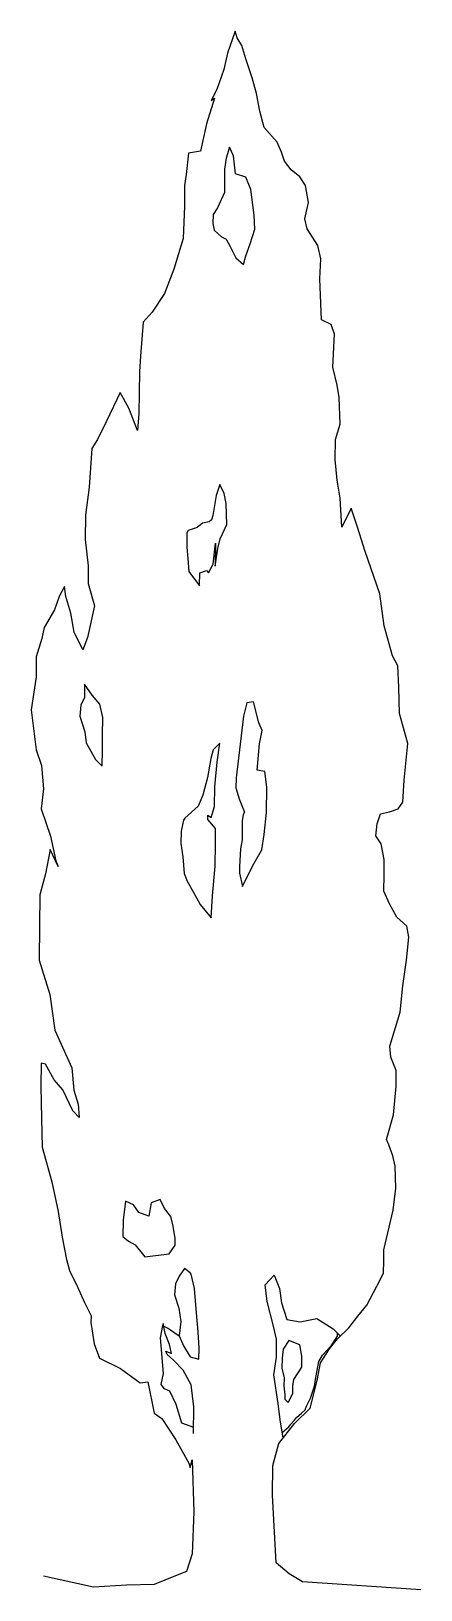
# Model space of a CAD drawing. Extents: x -0.03 to 0.88, y -0.03 to 3.63.
import ezdxf

# ---------------------------------------------------------------- set-up
doc = ezdxf.new("R2010")
doc.units = 0
doc.layers.get('0').update_dxf_attribs({"linetype": 'CONTINUOUS'})

msp = doc.modelspace()

# ---------------------------------------------------------------- linework, layer by layer
at = {"color": 0}
for p, q in [((0.3179, 0.7042), (0.3095, 0.6865)), ((0.3307, 0.7226), (0.3179, 0.7042)), ((0.3439, 0.712), (0.3307, 0.7226)), ((0.3461, 0.7091), (0.3439, 0.712)), ((0.3539, 0.6756), (0.3461, 0.7091)), ((0.3095, 0.6865), (0.307, 0.6606)), ((0.307, 0.6606), (0.317, 0.6293)), ((0.3584, 0.6184), (0.3539, 0.6756)), ((0.317, 0.6293), (0.3218, 0.5981)), ((0.2802, 0.5935), (0.2801, 0.5883)), ((0.2801, 0.5883), (0.2956, 0.5799)), ((0.2851, 0.5697), (0.2802, 0.5935)), ((0.3218, 0.5981), (0.3184, 0.5641)), ((0.363, 0.5739), (0.3584, 0.6184)), ((0.2951, 0.5436), (0.2851, 0.5697)), ((0.2956, 0.5799), (0.3184, 0.5641)), ((0.3184, 0.5641), (0.3285, 0.541)), ((0.3647, 0.5353), (0.363, 0.5739)), ((0.2897, 0.5207), (0.2868, 0.5281)), ((0.2868, 0.5281), (0.3001, 0.5228)), ((0.3051, 0.5071), (0.2897, 0.5207)), ((0.3001, 0.5228), (0.2951, 0.5436)), ((0.3285, 0.541), (0.3437, 0.5148)), ((0.3437, 0.5148), (0.3644, 0.5094)), ((0.3644, 0.5094), (0.3647, 0.5353)), ((0.3278, 0.4839), (0.3051, 0.5071)), ((0.3459, 0.4495), (0.3278, 0.4839)), ((0.3527, 0.3975), (0.3459, 0.4495)), ((0.3519, 0.3353), (0.3527, 0.3975))]:
    msp.add_line(p, q, dxfattribs=at)
for points in [[(0.885, -0.0317), (0.6071, -0.0127), (0.5762, 0.0055), (0.5454, 0.0318), (0.537, 0.1906), (0.5378, 0.2603), (0.5518, 0.312), (0.5887, 0.3583), (0.6255, 0.3942), (0.6419, 0.4592), (0.6498, 0.5007), (0.671, 0.5338), (0.6898, 0.5573), (0.7161, 0.5829), (0.7372, 0.6108), (0.7582, 0.6365), (0.7818, 0.6807), (0.7977, 0.7116), (0.7981, 0.7398), (0.7984, 0.7658), (0.8203, 0.8589), (0.8261, 0.9108), (0.8245, 0.9627), (0.8196, 0.9865), (0.8096, 1.0125), (0.8046, 1.0252), (0.8208, 1.0828), (0.8269, 1.1502), (0.8273, 1.1866), (0.8143, 1.2179), (0.8124, 1.2439), (0.8364, 1.3236), (0.8424, 1.3859), (0.8513, 1.4458), (0.8571, 1.4999), (0.8523, 1.5259), (0.8288, 1.5469), (0.8114, 1.5783), (0.7984, 1.6074), (0.7989, 1.6459), (0.7993, 1.6822), (0.7923, 1.7187), (0.7792, 1.7374), (0.7825, 1.7655), (0.7902, 1.7891), (0.8111, 1.7941), (0.8319, 1.8012), (0.8425, 1.8167), (0.8461, 1.8685), (0.8546, 1.9544), (0.8347, 2.0244), (0.8332, 2.0867), (0.8309, 2.1364), (0.8185, 2.1595), (0.7986, 2.2302), (0.7892, 2.3052), (0.7541, 2.4043), (0.7362, 2.4616), (0.7212, 2.5063), (0.6999, 2.462), (0.6956, 2.5296), (0.6887, 2.5719), (0.6841, 2.6209), (0.6847, 2.6676), (0.6955, 2.7038), (0.6933, 2.7661), (0.6885, 2.7951), (0.6786, 2.8368), (0.6825, 2.9146), (0.6746, 2.9376), (0.6518, 2.9483), (0.6478, 3.0448), (0.6506, 3.0914), (0.6436, 3.1227), (0.6181, 3.1615), (0.6132, 3.1853), (0.6211, 3.2238), (0.6141, 3.2632), (0.6011, 3.2841), (0.5805, 3.2999), (0.5652, 3.3209), (0.558, 3.3417), (0.5479, 3.3648), (0.5172, 3.3993), (0.5073, 3.438), (0.4997, 3.4796), (0.4897, 3.5161), (0.4747, 3.5607), (0.4647, 3.592), (0.4545, 3.6099), (0.4496, 3.6256), (0.4311, 3.5739), (0.4225, 3.5354), (0.4063, 3.4889), (0.3934, 3.4631), (0.4009, 3.4682), (0.3824, 3.4084), (0.3682, 3.3441), (0.34, 3.3392), (0.3342, 3.2896), (0.3309, 3.2637), (0.3303, 3.2148), (0.3271, 3.1392), (0.3055, 3.0668), (0.284, 3.0099), (0.2546, 2.9666), (0.2335, 2.9431), (0.2273, 2.8631), (0.2247, 2.8268), (0.2241, 2.7771), (0.2235, 2.7282), (0.22, 2.6889), (0.1999, 2.7411), (0.1796, 2.7777), (0.1476, 2.7106), (0.1263, 2.6671), (0.1134, 2.6465), (0.1071, 2.5554), (0.0982, 2.4902), (0.0975, 2.4331), (0.1049, 2.3708), (0.1043, 2.3292), (0.1193, 2.2771), (0.1028, 2.2025), (0.092, 2.1737), (0.0718, 2.2154), (0.0642, 2.26), (0.0521, 2.2987), (0.0494, 2.3225), (0.0365, 2.2989), (0.0257, 2.2679), (0.0015, 2.2267), (-0.004, 2.2008), (-0.0172, 2.1572), (-0.0177, 2.1105), (-0.0291, 2.0328), (-0.0176, 1.9392), (-0.0047, 1.9027), (-0.0002, 1.8478), (-0.006, 1.8012), (0.0162, 1.7364), (0.0289, 1.6791), (0.0339, 1.6657), (0.0158, 1.7052), (0.0047, 1.6483), (-0.0085, 1.5988), (-0.0094, 1.5261), (-0.0104, 1.446), (0.0146, 1.3649), (0.0262, 1.2817), (0.0666, 1.193), (0.0712, 1.141), (0.0811, 1.1075), (0.0837, 1.0764), (0.0683, 1.0921), (0.0452, 1.1413), (0.0247, 1.1653), (0.0044, 1.2019), (-0.0059, 1.2043), (-0.0066, 1.1501), (-0.0046, 1.0745), (-0.0032, 1.007), (0.0196, 0.9259), (0.0343, 0.856), (0.0439, 0.7958), (0.0537, 0.7438), (0.0608, 0.7178), (0.0788, 0.6812), (0.0962, 0.6424), (0.1113, 0.6111), (0.1112, 0.5955), (0.1187, 0.5458), (0.1309, 0.5122), (0.1803, 0.4879), (0.2266, 0.454), (0.2444, 0.456), (0.2591, 0.3831), (0.2774, 0.3703), (0.3102, 0.3202), (0.3407, 0.2657), (0.3435, 0.2553), (0.3489, 0.273), (0.3526, 0.1514), (0.3484, 0.0528), (0.3353, 0.0114), (0.3092, 0.0014), (0.2593, -0.0188), (0.1948, -0.0209), (0.1168, -0.0252), (0, 0)], [(0.5618, 0.3245), (0.5547, 0.3669), (0.55, 0.4055), (0.5405, 0.4731), (0.5462, 0.5145), (0.5467, 0.5561), (0.5396, 0.5873), (0.5248, 0.6446), (0.5201, 0.6839), (0.5411, 0.7066), (0.5533, 0.6754), (0.5581, 0.6419), (0.571, 0.6025), (0.602, 0.5969), (0.6407, 0.6046), (0.6797, 0.5804), (0.6962, 0.5635)], [(0.3521, 0.349), (0.324, 0.3593), (0.3112, 0.4032), (0.296, 0.4346), (0.2835, 0.4399), (0.2755, 0.4504), (0.281, 0.4763), (0.2746, 0.5594), (0.2801, 0.5883)], [(0.5597, 0.3371), (0.5752, 0.3511), (0.5801, 0.3574), (0.5886, 0.3665), (0.5936, 0.3728), (0.6049, 0.3825), (0.6134, 0.3909), (0.6169, 0.3993), (0.6261, 0.4182), (0.6353, 0.4461), (0.6388, 0.4664), (0.6417, 0.4831), (0.6459, 0.5041), (0.6544, 0.5187), (0.6749, 0.5411), (0.6898, 0.5634), (0.6896, 0.5702)]]:
    msp.add_lwpolyline(points, dxfattribs=at)
for points in [[(0.4688, 3.0781), (0.4742, 3.0988), (0.4849, 3.1268), (0.4957, 3.1608), (0.4939, 3.1942), (0.4865, 3.2544), (0.4742, 3.2827), (0.4506, 3.2911), (0.4459, 3.3327), (0.4358, 3.3536), (0.4281, 3.3277), (0.4248, 3.3018), (0.4241, 3.247), (0.4081, 3.2108), (0.3975, 3.1954), (0.3973, 3.1746), (0.4001, 3.159), (0.4177, 3.1432), (0.428, 3.1379), (0.4381, 3.12), (0.4512, 3.0939)], [(0.4029, 2.37), (0.4086, 2.4115), (0.4141, 2.4344), (0.4301, 2.4683), (0.4285, 2.5173), (0.4236, 2.5411), (0.4135, 2.562), (0.405, 2.5361), (0.397, 2.4895), (0.3939, 2.4792), (0.3886, 2.474), (0.373, 2.4713), (0.3603, 2.461), (0.3395, 2.4539), (0.3364, 2.4487), (0.336, 2.4146), (0.3386, 2.3886), (0.3405, 2.3575), (0.366, 2.3238), (0.3664, 2.3549), (0.382, 2.3599), (0.3872, 2.3547), (0.3978, 2.3753), (0.4036, 2.4242)], [(0.1376, 1.901), (0.1381, 1.9395), (0.1385, 1.9736), (0.139, 2.0152), (0.132, 2.0464), (0.1137, 2.0674), (0.0962, 2.0935), (0.0959, 2.0624), (0.0875, 2.044), (0.0849, 2.018), (0.0971, 1.9816), (0.0997, 1.9556), (0.1222, 1.9167)], [(0.4663, 1.6189), (0.4907, 1.6682), (0.5119, 1.7043), (0.5175, 1.7406), (0.5233, 1.7924), (0.5241, 1.8517), (0.5193, 1.8881), (0.5008, 1.8913), (0.5068, 1.9535), (0.5124, 1.9846), (0.5052, 2.0025), (0.4924, 2.0523), (0.4768, 2.0495), (0.469, 2.0185), (0.4517, 1.8734), (0.4514, 1.8504), (0.4585, 1.8244), (0.4715, 1.7931), (0.4684, 1.7879), (0.466, 1.7724), (0.4655, 1.7279), (0.4622, 1.7072), (0.4595, 1.6657), (0.4593, 1.6501)], [(0.3928, 1.5449), (0.3964, 1.5967), (0.4024, 1.6664), (0.4031, 1.7183), (0.4035, 1.7546), (0.3852, 1.7756), (0.3853, 1.786), (0.3934, 1.7807), (0.4012, 1.8065), (0.4017, 1.8532), (0.4076, 1.9103), (0.4134, 1.9547), (0.3976, 1.9393), (0.3922, 1.9186), (0.3842, 1.8742), (0.3733, 1.8328), (0.3626, 1.807), (0.3311, 1.7792), (0.3281, 1.7741), (0.3226, 1.7482), (0.3222, 1.7193), (0.327, 1.6881), (0.3295, 1.6495), (0.3367, 1.6308), (0.3498, 1.6077), (0.3672, 1.5763)], [(0.2948, 0.7564), (0.3084, 0.777), (0.3086, 0.7926), (0.3038, 0.8215), (0.2989, 0.8446), (0.2835, 0.8633), (0.2734, 0.8842), (0.2525, 0.8763), (0.247, 0.8452), (0.2233, 0.8537), (0.2109, 0.8716), (0.1925, 0.88), (0.1868, 0.8356), (0.1863, 0.797), (0.1995, 0.7865), (0.215, 0.7781), (0.2376, 0.7497)], [(0.5738, 0.4082), (0.5844, 0.4288), (0.5846, 0.4466), (0.587, 0.4621), (0.6059, 0.4908), (0.6062, 0.5168), (0.6014, 0.5428), (0.5756, 0.5535), (0.5619, 0.5329), (0.5595, 0.5122), (0.5592, 0.4884), (0.5641, 0.4654), (0.5639, 0.4468), (0.5658, 0.4261), (0.5657, 0.4157)]]:
    msp.add_lwpolyline(points, close=True, dxfattribs=at)

doc.saveas('drawing.dxf')
